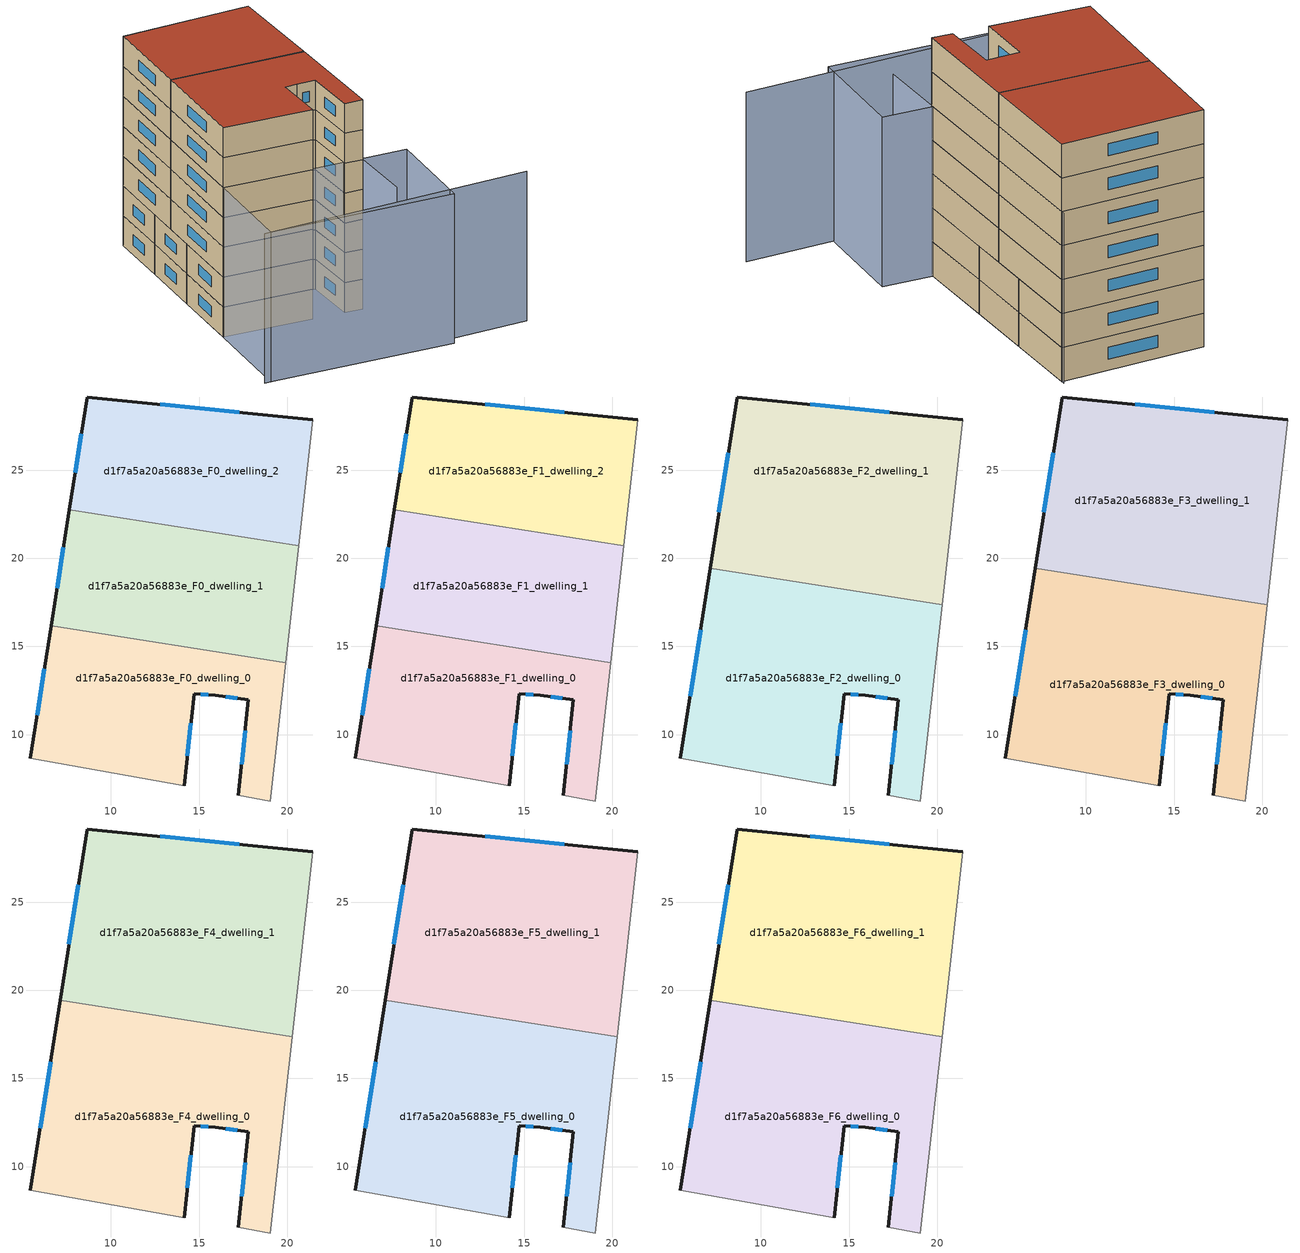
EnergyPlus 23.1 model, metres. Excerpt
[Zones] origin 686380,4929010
d1f7a5a20a56883e_F0_dwelling_0
 floor ground (EU_floor_Construction): 19.91,14.08 19.04,6.23 17.24,6.55 17.8,11.99 15.91,12.22 14.73,12.33 14.16,7.1 5.43,8.67 6.61,16.17 z0
 wall outside (EU_wall_Construction): 6.61,16.17 5.43,8.67 / 14.16,7.1 14.73,12.33 15.91,12.22 17.8,11.99 17.24,6.55 z0:3
 wall adiabatic (EU_wall_Construction): 5.43,8.67 14.16,7.1 / 17.24,6.55 19.04,6.23 19.91,14.08 z0:3
 wall to d1f7a5a20a56883e_F0_dwelling_1 (EU_wall_Construction): 19.91,14.08 6.61,16.17 z0:3
 window (EU_Window_Construction): 6.22,13.73 5.81,11.11 / 17.62,10.22 17.42,8.32 / 16.52,12.15 17.18,12.07 / 15.11,12.3 15.53,12.26 / 14.34,8.8 14.54,10.63 z0.98:2.02
d1f7a5a20a56883e_F0_dwelling_1
 floor ground (EU_floor_Construction): 20.65,20.72 19.91,14.08 6.61,16.17 7.65,22.77 z0
 wall outside (EU_wall_Construction): 7.65,22.77 6.61,16.17 z0:3
 wall to d1f7a5a20a56883e_F0_dwelling_2 (EU_wall_Construction): 20.65,20.72 7.65,22.77 z0:3
 wall adiabatic (EU_wall_Construction): 19.91,14.08 20.65,20.72 z0:3
 window (EU_Window_Construction): 7.31,20.62 6.95,18.32 z0.98:2.02
d1f7a5a20a56883e_F0_dwelling_2
 floor ground (EU_floor_Construction): 21.45,27.88 20.65,20.72 7.65,22.77 8.65,29.16 z0
 wall outside (EU_wall_Construction): 21.45,27.88 8.65,29.16 7.65,22.77 z0:3
 wall adiabatic (EU_wall_Construction): 20.65,20.72 21.45,27.88 z0:3
 window (EU_Window_Construction): 8.32,27.08 7.97,24.85 / 17.29,28.3 12.81,28.74 z0.98:2.02
d1f7a5a20a56883e_F1_dwelling_0
 floor to d1f7a5a20a56883e_F0_dwelling_0 (EU_floor_Construction): 19.91,14.08 19.04,6.23 17.24,6.55 17.8,11.99 15.91,12.22 14.73,12.33 14.16,7.1 5.43,8.67 6.61,16.17 z3
 wall outside (EU_wall_Construction): 6.61,16.17 5.43,8.67 / 14.16,7.1 14.73,12.33 15.91,12.22 17.8,11.99 17.24,6.55 z3:6
 wall adiabatic (EU_wall_Construction): 5.43,8.67 14.16,7.1 / 17.24,6.55 19.04,6.23 19.91,14.08 z3:6
 wall to d1f7a5a20a56883e_F1_dwelling_1 (EU_wall_Construction): 19.91,14.08 6.61,16.17 z3:6
 window (EU_Window_Construction): 6.22,13.73 5.81,11.11 / 17.62,10.22 17.42,8.32 / 16.52,12.15 17.18,12.07 / 15.11,12.3 15.53,12.26 / 14.34,8.8 14.54,10.63 z3.98:5.02
d1f7a5a20a56883e_F1_dwelling_1
 floor to d1f7a5a20a56883e_F0_dwelling_1 (EU_floor_Construction): 20.65,20.72 19.91,14.08 6.61,16.17 7.65,22.77 z3
 wall outside (EU_wall_Construction): 7.65,22.77 6.61,16.17 z3:6
 wall to d1f7a5a20a56883e_F1_dwelling_2 (EU_wall_Construction): 20.65,20.72 7.65,22.77 z3:6
 wall adiabatic (EU_wall_Construction): 19.91,14.08 20.65,20.72 z3:6
 window (EU_Window_Construction): 7.31,20.62 6.95,18.32 z3.98:5.02
d1f7a5a20a56883e_F1_dwelling_2
 floor to d1f7a5a20a56883e_F0_dwelling_2 (EU_floor_Construction): 21.45,27.88 20.65,20.72 7.65,22.77 8.65,29.16 z3
 wall outside (EU_wall_Construction): 21.45,27.88 8.65,29.16 7.65,22.77 z3:6
 wall adiabatic (EU_wall_Construction): 20.65,20.72 21.45,27.88 z3:6
 window (EU_Window_Construction): 8.32,27.08 7.97,24.85 / 17.29,28.3 12.81,28.74 z3.98:5.02
d1f7a5a20a56883e_F2_dwelling_0
 floor to d1f7a5a20a56883e_F1_dwelling_0 (EU_floor_Construction): 19.91,14.08 19.04,6.23 17.24,6.55 17.8,11.99 15.91,12.22 14.73,12.33 14.16,7.1 5.43,8.67 6.61,16.17 z6
 floor to d1f7a5a20a56883e_F1_dwelling_1 (EU_floor_Construction): 20.28,17.38 19.91,14.08 6.61,16.17 7.12,19.45 z6
 wall outside (EU_wall_Construction): 7.12,19.45 5.43,8.67 / 14.16,7.1 14.73,12.33 15.91,12.22 17.8,11.99 17.24,6.55 z6:9
 wall adiabatic (EU_wall_Construction): 5.43,8.67 14.16,7.1 / 17.24,6.55 19.04,6.23 20.28,17.38 z6:9
 wall to d1f7a5a20a56883e_F2_dwelling_1 (EU_wall_Construction): 20.28,17.38 7.12,19.45 z6:9
 window (EU_Window_Construction): 6.57,15.95 5.98,12.18 / 17.62,10.22 17.42,8.32 / 16.52,12.15 17.18,12.07 / 15.11,12.3 15.53,12.26 / 14.34,8.8 14.54,10.63 z6.98:8.02
d1f7a5a20a56883e_F2_dwelling_1
 floor to d1f7a5a20a56883e_F1_dwelling_1 (EU_floor_Construction): 20.65,20.72 20.28,17.38 7.12,19.45 7.65,22.77 z6
 floor to d1f7a5a20a56883e_F1_dwelling_2 (EU_floor_Construction): 21.45,27.88 20.65,20.72 7.65,22.77 8.65,29.16 z6
 wall outside (EU_wall_Construction): 21.45,27.88 8.65,29.16 7.12,19.45 z6:9
 wall adiabatic (EU_wall_Construction): 20.28,17.38 21.45,27.88 z6:9
 window (EU_Window_Construction): 8.15,26 7.62,22.61 / 17.29,28.3 12.81,28.74 z6.98:8.02
d1f7a5a20a56883e_F3_dwelling_0
 floor to d1f7a5a20a56883e_F2_dwelling_0 (EU_floor_Construction): 20.28,17.38 19.04,6.23 17.24,6.55 17.8,11.99 15.91,12.22 14.73,12.33 14.16,7.1 5.43,8.67 7.12,19.45 z9
 wall outside (EU_wall_Construction): 7.12,19.45 5.43,8.67 / 14.16,7.1 14.73,12.33 15.91,12.22 17.8,11.99 17.24,6.55 z9:12
 wall adiabatic (EU_wall_Construction): 5.43,8.67 14.16,7.1 / 17.24,6.55 19.04,6.23 20.28,17.38 z9:12
 wall to d1f7a5a20a56883e_F3_dwelling_1 (EU_wall_Construction): 20.28,17.38 7.12,19.45 z9:12
 window (EU_Window_Construction): 6.57,15.95 5.98,12.18 / 17.62,10.22 17.42,8.32 / 16.52,12.15 17.18,12.07 / 15.11,12.3 15.53,12.26 / 14.34,8.8 14.54,10.63 z9.98:11.02
d1f7a5a20a56883e_F3_dwelling_1
 floor to d1f7a5a20a56883e_F2_dwelling_1 (EU_floor_Construction): 21.45,27.88 20.28,17.38 7.12,19.45 8.65,29.16 z9
 wall outside (EU_wall_Construction): 21.45,27.88 8.65,29.16 7.12,19.45 z9:12
 wall adiabatic (EU_wall_Construction): 20.28,17.38 21.45,27.88 z9:12
 window (EU_Window_Construction): 8.15,26 7.62,22.61 / 17.29,28.3 12.81,28.74 z9.98:11.02
d1f7a5a20a56883e_F4_dwelling_0
 floor to d1f7a5a20a56883e_F3_dwelling_0 (EU_floor_Construction): 20.28,17.38 19.04,6.23 17.24,6.55 17.8,11.99 15.91,12.22 14.73,12.33 14.16,7.1 5.43,8.67 7.12,19.45 z12
 wall outside (EU_wall_Construction): 7.12,19.45 5.43,8.67 / 14.16,7.1 14.73,12.33 15.91,12.22 17.8,11.99 17.24,6.55 z12:15
 wall adiabatic (EU_wall_Construction): 5.43,8.67 14.16,7.1 / 17.24,6.55 19.04,6.23 20.28,17.38 z12:15
 wall to d1f7a5a20a56883e_F4_dwelling_1 (EU_wall_Construction): 20.28,17.38 7.12,19.45 z12:15
 window (EU_Window_Construction): 6.57,15.95 5.98,12.18 / 17.62,10.22 17.42,8.32 / 16.52,12.15 17.18,12.07 / 15.11,12.3 15.53,12.26 / 14.34,8.8 14.54,10.63 z12.98:14.02
d1f7a5a20a56883e_F4_dwelling_1
 floor to d1f7a5a20a56883e_F3_dwelling_1 (EU_floor_Construction): 21.45,27.88 20.28,17.38 7.12,19.45 8.65,29.16 z12
 wall outside (EU_wall_Construction): 21.45,27.88 8.65,29.16 7.12,19.45 z12:15
 wall adiabatic (EU_wall_Construction): 20.28,17.38 21.45,27.88 z12:15
 window (EU_Window_Construction): 8.15,26 7.62,22.61 / 17.29,28.3 12.81,28.74 z12.98:14.02
d1f7a5a20a56883e_F5_dwelling_0
 floor to d1f7a5a20a56883e_F4_dwelling_0 (EU_floor_Construction): 20.28,17.38 19.04,6.23 17.24,6.55 17.8,11.99 15.91,12.22 14.73,12.33 14.16,7.1 5.43,8.67 7.12,19.45 z15
 wall outside (EU_wall_Construction): 7.12,19.45 5.43,8.67 / 14.16,7.1 14.73,12.33 15.91,12.22 17.8,11.99 17.24,6.55 z15:18
 wall adiabatic (EU_wall_Construction): 5.43,8.67 14.16,7.1 / 17.24,6.55 19.04,6.23 20.28,17.38 z15:18
 wall to d1f7a5a20a56883e_F5_dwelling_1 (EU_wall_Construction): 20.28,17.38 7.12,19.45 z15:18
 window (EU_Window_Construction): 6.57,15.95 5.98,12.18 / 17.62,10.22 17.42,8.32 / 16.52,12.15 17.18,12.07 / 15.11,12.3 15.53,12.26 / 14.34,8.8 14.54,10.63 z15.98:17.02
d1f7a5a20a56883e_F5_dwelling_1
 floor to d1f7a5a20a56883e_F4_dwelling_1 (EU_floor_Construction): 21.45,27.88 20.28,17.38 7.12,19.45 8.65,29.16 z15
 wall outside (EU_wall_Construction): 21.45,27.88 8.65,29.16 7.12,19.45 z15:18
 wall adiabatic (EU_wall_Construction): 20.28,17.38 21.45,27.88 z15:18
 window (EU_Window_Construction): 8.15,26 7.62,22.61 / 17.29,28.3 12.81,28.74 z15.98:17.02
d1f7a5a20a56883e_F6_dwelling_0
 floor to d1f7a5a20a56883e_F5_dwelling_0 (EU_floor_Construction): 20.28,17.38 19.04,6.23 17.24,6.55 17.8,11.99 15.91,12.22 14.73,12.33 14.16,7.1 5.43,8.67 7.12,19.45 z18
 wall outside (EU_wall_Construction): 7.12,19.45 5.43,8.67 / 14.16,7.1 14.73,12.33 15.91,12.22 17.8,11.99 17.24,6.55 z18:21
 wall adiabatic (EU_wall_Construction): 5.43,8.67 14.16,7.1 / 17.24,6.55 19.04,6.23 20.28,17.38 z18:21
 wall to d1f7a5a20a56883e_F6_dwelling_1 (EU_wall_Construction): 20.28,17.38 7.12,19.45 z18:21
 window (EU_Window_Construction): 6.57,15.95 5.98,12.18 / 17.62,10.22 17.42,8.32 / 16.52,12.15 17.18,12.07 / 15.11,12.3 15.53,12.26 / 14.34,8.8 14.54,10.63 z18.98:20.02
 roof outside (EU_roof_Construction): 19.04,6.23 20.28,17.38 7.12,19.45 5.43,8.67 14.16,7.1 14.73,12.33 15.91,12.22 17.8,11.99 17.24,6.55 z21
d1f7a5a20a56883e_F6_dwelling_1
 floor to d1f7a5a20a56883e_F5_dwelling_1 (EU_floor_Construction): 21.45,27.88 20.28,17.38 7.12,19.45 8.65,29.16 z18
 wall outside (EU_wall_Construction): 21.45,27.88 8.65,29.16 7.12,19.45 z18:21
 wall adiabatic (EU_wall_Construction): 20.28,17.38 21.45,27.88 z18:21
 window (EU_Window_Construction): 8.15,26 7.62,22.61 / 17.29,28.3 12.81,28.74 z18.98:20.02
 roof outside (EU_roof_Construction): 20.28,17.38 21.45,27.88 8.65,29.16 7.12,19.45 z21
shading: 3.16,-1.17 29.78,-4.15 / 18.33,-0.17 21.48,28.18 / 3.79,-1.24 5.43,8.67 / 5.43,8.67 23.45,5.69 / 23.45,5.69 21.81,-4.22 / 21.81,-4.22 3.79,-1.24 z0:15
[Building]
EU S2 Campaign: North Axis=0; Terrain=City; Solar Distribution=FullExterior
[Site:Location]
Bologna: Latitude=44.5; Longitude=11.25; Time Zone=1; Elevation=37
[SizingPeriod:WeatherFileDays]
AnnualSizingPeriod: Begin Month=1; Begin Day of Month=1; End Month=12; End Day of Month=31; Day of Week for Start Day=Monday; Use Weather File Daylight Saving Period=No; Use Weather File Rain and Snow Indicators=No
[MATERIAL]
EU_InternalMass_Material: Roughness=MediumRough; Thickness=0.1; Conductivity=1; Density=1800; Specific Heat=900; Thermal Absorptance=0.9; Solar Absorptance=0.7; Visible Absorptance=0.7
[MATERIAL:NOMASS] Roughness=MediumRough; Thermal Absorptance=0.9; Solar Absorptance=0.7; Visible Absorptance=0.7
Name | Thermal Resistance
EU_wall_NoMass | 0.905828
EU_roof_NoMass | 0.37593
EU_floor_NoMass | 0.67114
[WINDOWMATERIAL:SIMPLEGLAZINGSYSTEM]
EU_Window_SimpleGlazing: UFactor=4.52486; Solar Heat Gain Coefficient=0.85; Visible Transmittance=0.85
[CONSTRUCTION]
EU_wall_Construction: EU_wall_NoMass
EU_roof_Construction: EU_roof_NoMass
EU_floor_Construction: EU_floor_NoMass
EU_InternalMass_Construction: EU_InternalMass_Material
EU_Window_Construction: EU_Window_SimpleGlazing
[ZONE] Type=1; Multiplier=1; Ceiling Height=autocalculate; Floor Area=autocalculate; Part of Total Floor Area=Yes
Name | Volume
d1f7a5a20a56883e_F0_dwelling_0; d1f7a5a20a56883e_F1_dwelling_0 | 266.811
d1f7a5a20a56883e_F2_dwelling_0; d1f7a5a20a56883e_F3_dwelling_0; d1f7a5a20a56883e_F4_dwelling_0; d1f7a5a20a56883e_F5_dwelling_0; d1f7a5a20a56883e_F6_dwelling_0; d1f7a5a20a56883e_F2_dwelling_1; d1f7a5a20a56883e_F3_dwelling_1; d1f7a5a20a56883e_F4_dwelling_1; d1f7a5a20a56883e_F5_dwelling_1; d1f7a5a20a56883e_F6_dwelling_1 | 400.201
d1f7a5a20a56883e_F0_dwelling_1; d1f7a5a20a56883e_F1_dwelling_1 | 266.777
d1f7a5a20a56883e_F0_dwelling_2; d1f7a5a20a56883e_F1_dwelling_2 | 266.8
[INTERNALMASS] Construction=EU_InternalMass_Construction
Name | Zone or ZoneList | Surface Area
d1f7a5a20a56883e_F0_dwelling_0_EU_InternalMass | d1f7a5a20a56883e_F0_dwelling_0 | 88.937
d1f7a5a20a56883e_F0_dwelling_1_EU_InternalMass | d1f7a5a20a56883e_F0_dwelling_1 | 88.9251
d1f7a5a20a56883e_F0_dwelling_2_EU_InternalMass | d1f7a5a20a56883e_F0_dwelling_2 | 88.9334
d1f7a5a20a56883e_F1_dwelling_0_EU_InternalMass | d1f7a5a20a56883e_F1_dwelling_0 | 88.937
d1f7a5a20a56883e_F1_dwelling_1_EU_InternalMass | d1f7a5a20a56883e_F1_dwelling_1 | 88.9251
d1f7a5a20a56883e_F1_dwelling_2_EU_InternalMass | d1f7a5a20a56883e_F1_dwelling_2 | 88.9334
d1f7a5a20a56883e_F2_dwelling_0_EU_InternalMass | d1f7a5a20a56883e_F2_dwelling_0 | 133.4
d1f7a5a20a56883e_F2_dwelling_1_EU_InternalMass | d1f7a5a20a56883e_F2_dwelling_1 | 133.4
d1f7a5a20a56883e_F3_dwelling_0_EU_InternalMass | d1f7a5a20a56883e_F3_dwelling_0 | 133.4
d1f7a5a20a56883e_F3_dwelling_1_EU_InternalMass | d1f7a5a20a56883e_F3_dwelling_1 | 133.4
d1f7a5a20a56883e_F4_dwelling_0_EU_InternalMass | d1f7a5a20a56883e_F4_dwelling_0 | 133.4
d1f7a5a20a56883e_F4_dwelling_1_EU_InternalMass | d1f7a5a20a56883e_F4_dwelling_1 | 133.4
d1f7a5a20a56883e_F5_dwelling_0_EU_InternalMass | d1f7a5a20a56883e_F5_dwelling_0 | 133.4
d1f7a5a20a56883e_F5_dwelling_1_EU_InternalMass | d1f7a5a20a56883e_F5_dwelling_1 | 133.4
d1f7a5a20a56883e_F6_dwelling_0_EU_InternalMass | d1f7a5a20a56883e_F6_dwelling_0 | 133.4
d1f7a5a20a56883e_F6_dwelling_1_EU_InternalMass | d1f7a5a20a56883e_F6_dwelling_1 | 133.4
[OTHEREQUIPMENT] Fuel Type=Electricity; Design Level Calculation Method=Watts/Area; Power per Zone Floor Area=1; Fraction Latent=0; Fraction Radiant=0; Fraction Lost=0; Carbon Dioxide Generation Rate=0; EndUse Subcategory=EU_Step8_InternalGains
Name | Zone or ZoneList or Space or SpaceList | Schedule
EU_Step8_InternalGain_d1f7a5a20a56883e_F0_dwelling_0_f000 | d1f7a5a20a56883e_F0_dwelling_0 | EU_Step8_GainSchedule_d1f7a5a20a56883e_F0_dwelling_0_f000
EU_Step8_InternalGain_d1f7a5a20a56883e_F0_dwelling_1_f000 | d1f7a5a20a56883e_F0_dwelling_1 | EU_Step8_GainSchedule_d1f7a5a20a56883e_F0_dwelling_1_f000
EU_Step8_InternalGain_d1f7a5a20a56883e_F0_dwelling_2_f000 | d1f7a5a20a56883e_F0_dwelling_2 | EU_Step8_GainSchedule_d1f7a5a20a56883e_F0_dwelling_2_f000
EU_Step8_InternalGain_d1f7a5a20a56883e_F1_dwelling_0_f000 | d1f7a5a20a56883e_F1_dwelling_0 | EU_Step8_GainSchedule_d1f7a5a20a56883e_F1_dwelling_0_f000
EU_Step8_InternalGain_d1f7a5a20a56883e_F1_dwelling_1_f000 | d1f7a5a20a56883e_F1_dwelling_1 | EU_Step8_GainSchedule_d1f7a5a20a56883e_F1_dwelling_1_f000
EU_Step8_InternalGain_d1f7a5a20a56883e_F1_dwelling_2_f000 | d1f7a5a20a56883e_F1_dwelling_2 | EU_Step8_GainSchedule_d1f7a5a20a56883e_F1_dwelling_2_f000
EU_Step8_InternalGain_d1f7a5a20a56883e_F2_dwelling_0_f000 | d1f7a5a20a56883e_F2_dwelling_0 | EU_Step8_GainSchedule_d1f7a5a20a56883e_F2_dwelling_0_f000
EU_Step8_InternalGain_d1f7a5a20a56883e_F2_dwelling_1_f000 | d1f7a5a20a56883e_F2_dwelling_1 | EU_Step8_GainSchedule_d1f7a5a20a56883e_F2_dwelling_1_f000
EU_Step8_InternalGain_d1f7a5a20a56883e_F3_dwelling_0_f000 | d1f7a5a20a56883e_F3_dwelling_0 | EU_Step8_GainSchedule_d1f7a5a20a56883e_F3_dwelling_0_f000
EU_Step8_InternalGain_d1f7a5a20a56883e_F3_dwelling_1_f000 | d1f7a5a20a56883e_F3_dwelling_1 | EU_Step8_GainSchedule_d1f7a5a20a56883e_F3_dwelling_1_f000
EU_Step8_InternalGain_d1f7a5a20a56883e_F4_dwelling_0_f000 | d1f7a5a20a56883e_F4_dwelling_0 | EU_Step8_GainSchedule_d1f7a5a20a56883e_F4_dwelling_0_f000
EU_Step8_InternalGain_d1f7a5a20a56883e_F4_dwelling_1_f000 | d1f7a5a20a56883e_F4_dwelling_1 | EU_Step8_GainSchedule_d1f7a5a20a56883e_F4_dwelling_1_f000
EU_Step8_InternalGain_d1f7a5a20a56883e_F5_dwelling_0_f000 | d1f7a5a20a56883e_F5_dwelling_0 | EU_Step8_GainSchedule_d1f7a5a20a56883e_F5_dwelling_0_f000
EU_Step8_InternalGain_d1f7a5a20a56883e_F5_dwelling_1_f000 | d1f7a5a20a56883e_F5_dwelling_1 | EU_Step8_GainSchedule_d1f7a5a20a56883e_F5_dwelling_1_f000
EU_Step8_InternalGain_d1f7a5a20a56883e_F6_dwelling_0_f000 | d1f7a5a20a56883e_F6_dwelling_0 | EU_Step8_GainSchedule_d1f7a5a20a56883e_F6_dwelling_0_f000
EU_Step8_InternalGain_d1f7a5a20a56883e_F6_dwelling_1_f000 | d1f7a5a20a56883e_F6_dwelling_1 | EU_Step8_GainSchedule_d1f7a5a20a56883e_F6_dwelling_1_f000
[ZONEVENTILATION:DESIGNFLOWRATE] Schedule=EU_AlwaysOn; Design Flow Rate Calculation Method=AirChanges/Hour; Air Changes per Hour=0.73129; Ventilation Type=Natural; Fan Pressure Rise=0; Fan Total Efficiency=1; Constant Term Coefficient=1; Temperature Term Coefficient=0; Velocity Term Coefficient=0; Velocity Squared Term Coefficient=0; Minimum Indoor Temperature=-100; Maximum Indoor Temperature=100; Delta Temperature=-100; Minimum Outdoor Temperature=-100; Maximum Outdoor Temperature=100; Maximum Wind Speed=40
Name | Zone or ZoneList or Space or SpaceList
EU_ConstantAir_d1f7a5a20a56883e_F0_dwelling_0 | d1f7a5a20a56883e_F0_dwelling_0
EU_ConstantAir_d1f7a5a20a56883e_F0_dwelling_1 | d1f7a5a20a56883e_F0_dwelling_1
EU_ConstantAir_d1f7a5a20a56883e_F0_dwelling_2 | d1f7a5a20a56883e_F0_dwelling_2
EU_ConstantAir_d1f7a5a20a56883e_F1_dwelling_0 | d1f7a5a20a56883e_F1_dwelling_0
EU_ConstantAir_d1f7a5a20a56883e_F1_dwelling_1 | d1f7a5a20a56883e_F1_dwelling_1
EU_ConstantAir_d1f7a5a20a56883e_F1_dwelling_2 | d1f7a5a20a56883e_F1_dwelling_2
EU_ConstantAir_d1f7a5a20a56883e_F2_dwelling_0 | d1f7a5a20a56883e_F2_dwelling_0
EU_ConstantAir_d1f7a5a20a56883e_F2_dwelling_1 | d1f7a5a20a56883e_F2_dwelling_1
EU_ConstantAir_d1f7a5a20a56883e_F3_dwelling_0 | d1f7a5a20a56883e_F3_dwelling_0
EU_ConstantAir_d1f7a5a20a56883e_F3_dwelling_1 | d1f7a5a20a56883e_F3_dwelling_1
EU_ConstantAir_d1f7a5a20a56883e_F4_dwelling_0 | d1f7a5a20a56883e_F4_dwelling_0
EU_ConstantAir_d1f7a5a20a56883e_F4_dwelling_1 | d1f7a5a20a56883e_F4_dwelling_1
EU_ConstantAir_d1f7a5a20a56883e_F5_dwelling_0 | d1f7a5a20a56883e_F5_dwelling_0
EU_ConstantAir_d1f7a5a20a56883e_F5_dwelling_1 | d1f7a5a20a56883e_F5_dwelling_1
EU_ConstantAir_d1f7a5a20a56883e_F6_dwelling_0 | d1f7a5a20a56883e_F6_dwelling_0
EU_ConstantAir_d1f7a5a20a56883e_F6_dwelling_1 | d1f7a5a20a56883e_F6_dwelling_1
[HVACTEMPLATE:THERMOSTAT] Constant Heating Setpoint=20; Constant Cooling Setpoint=50
EU_HeatOnly_d1f7a5a20a56883e_F0_dwelling_0; EU_HeatOnly_d1f7a5a20a56883e_F0_dwelling_1; EU_HeatOnly_d1f7a5a20a56883e_F0_dwelling_2; EU_HeatOnly_d1f7a5a20a56883e_F1_dwelling_0; EU_HeatOnly_d1f7a5a20a56883e_F1_dwelling_1; EU_HeatOnly_d1f7a5a20a56883e_F1_dwelling_2; EU_HeatOnly_d1f7a5a20a56883e_F2_dwelling_0; EU_HeatOnly_d1f7a5a20a56883e_F2_dwelling_1; EU_HeatOnly_d1f7a5a20a56883e_F3_dwelling_0; EU_HeatOnly_d1f7a5a20a56883e_F3_dwelling_1; EU_HeatOnly_d1f7a5a20a56883e_F4_dwelling_0; EU_HeatOnly_d1f7a5a20a56883e_F4_dwelling_1; EU_HeatOnly_d1f7a5a20a56883e_F5_dwelling_0; EU_HeatOnly_d1f7a5a20a56883e_F5_dwelling_1; EU_HeatOnly_d1f7a5a20a56883e_F6_dwelling_0; EU_HeatOnly_d1f7a5a20a56883e_F6_dwelling_1
[HVACTEMPLATE:ZONE:IDEALLOADSAIRSYSTEM] System Availability Schedule=EU_AlwaysOn; Maximum Heating Supply Air Temperature=50; Minimum Cooling Supply Air Temperature=13; Maximum Heating Supply Air Humidity Ratio=0.0156; Minimum Cooling Supply Air Humidity Ratio=0.0077; Heating Limit=NoLimit; Cooling Limit=NoLimit; Heating Availability Schedule=EU_AlwaysOn; Cooling Availability Schedule=EU_CoolingOff; Dehumidification Control Type=ConstantSensibleHeatRatio; Cooling Sensible Heat Ratio=0.7; Dehumidification Setpoint=60; Humidification Control Type=None; Humidification Setpoint=30; Outdoor Air Method=None; Outdoor Air Flow Rate per Person=0.00944; Outdoor Air Flow Rate per Zone Floor Area=0; Outdoor Air Flow Rate per Zone=0; Demand Controlled Ventilation Type=None; Outdoor Air Economizer Type=NoEconomizer; Heat Recovery Type=None; Sensible Heat Recovery Effectiveness=0.7; Latent Heat Recovery Effectiveness=0.65
Name | Template Thermostat
d1f7a5a20a56883e_F0_dwelling_0 | EU_HeatOnly_d1f7a5a20a56883e_F0_dwelling_0
d1f7a5a20a56883e_F0_dwelling_1 | EU_HeatOnly_d1f7a5a20a56883e_F0_dwelling_1
d1f7a5a20a56883e_F0_dwelling_2 | EU_HeatOnly_d1f7a5a20a56883e_F0_dwelling_2
d1f7a5a20a56883e_F1_dwelling_0 | EU_HeatOnly_d1f7a5a20a56883e_F1_dwelling_0
d1f7a5a20a56883e_F1_dwelling_1 | EU_HeatOnly_d1f7a5a20a56883e_F1_dwelling_1
d1f7a5a20a56883e_F1_dwelling_2 | EU_HeatOnly_d1f7a5a20a56883e_F1_dwelling_2
d1f7a5a20a56883e_F2_dwelling_0 | EU_HeatOnly_d1f7a5a20a56883e_F2_dwelling_0
d1f7a5a20a56883e_F2_dwelling_1 | EU_HeatOnly_d1f7a5a20a56883e_F2_dwelling_1
d1f7a5a20a56883e_F3_dwelling_0 | EU_HeatOnly_d1f7a5a20a56883e_F3_dwelling_0
d1f7a5a20a56883e_F3_dwelling_1 | EU_HeatOnly_d1f7a5a20a56883e_F3_dwelling_1
d1f7a5a20a56883e_F4_dwelling_0 | EU_HeatOnly_d1f7a5a20a56883e_F4_dwelling_0
d1f7a5a20a56883e_F4_dwelling_1 | EU_HeatOnly_d1f7a5a20a56883e_F4_dwelling_1
d1f7a5a20a56883e_F5_dwelling_0 | EU_HeatOnly_d1f7a5a20a56883e_F5_dwelling_0
d1f7a5a20a56883e_F5_dwelling_1 | EU_HeatOnly_d1f7a5a20a56883e_F5_dwelling_1
d1f7a5a20a56883e_F6_dwelling_0 | EU_HeatOnly_d1f7a5a20a56883e_F6_dwelling_0
d1f7a5a20a56883e_F6_dwelling_1 | EU_HeatOnly_d1f7a5a20a56883e_F6_dwelling_1
[SIZING:ZONE] Zone Cooling Design Supply Air Temperature Input Method=SupplyAirTemperature; Zone Cooling Design Supply Air Temperature=13; Zone Heating Design Supply Air Temperature Input Method=SupplyAirTemperature; Zone Heating Design Supply Air Temperature=50; Zone Cooling Design Supply Air Humidity Ratio=0.008; Zone Heating Design Supply Air Humidity Ratio=0.008; Cooling Design Air Flow Method=DesignDay; Cooling Design Air Flow Rate=0; Cooling Minimum Air Flow per Zone Floor Area=0.000762; Cooling Minimum Air Flow=0; Cooling Minimum Air Flow Fraction=0.2; Heating Design Air Flow Method=DesignDay; Heating Design Air Flow Rate=0; Heating Maximum Air Flow per Zone Floor Area=0.002032; Heating Maximum Air Flow=0.141576; Heating Maximum Air Flow Fraction=0.3; Account for Dedicated Outdoor Air System=No; Dedicated Outdoor Air System Control Strategy=NeutralSupplyAir; Dedicated Outdoor Air Low Setpoint Temperature for Design=autosize; Dedicated Outdoor Air High Setpoint Temperature for Design=autosize; Zone Load Sizing Method=Sensible Load Only No Latent Load; Zone Latent Cooling Design Supply Air Humidity Ratio Input Method=HumidityRatioDifference; Zone Cooling Design Supply Air Humidity Ratio Difference=0.005; Zone Latent Heating Design Supply Air Humidity Ratio Input Method=HumidityRatioDifference; Zone Humidification Design Supply Air Humidity Ratio Difference=0.005
d1f7a5a20a56883e_F0_dwelling_0; d1f7a5a20a56883e_F0_dwelling_1; d1f7a5a20a56883e_F0_dwelling_2; d1f7a5a20a56883e_F1_dwelling_0; d1f7a5a20a56883e_F1_dwelling_1; d1f7a5a20a56883e_F1_dwelling_2; d1f7a5a20a56883e_F2_dwelling_0; d1f7a5a20a56883e_F2_dwelling_1; d1f7a5a20a56883e_F3_dwelling_0; d1f7a5a20a56883e_F3_dwelling_1; d1f7a5a20a56883e_F4_dwelling_0; d1f7a5a20a56883e_F4_dwelling_1; d1f7a5a20a56883e_F5_dwelling_0; d1f7a5a20a56883e_F5_dwelling_1; d1f7a5a20a56883e_F6_dwelling_0; d1f7a5a20a56883e_F6_dwelling_1
[SCHEDULE:CONSTANT]
Name | Hourly Value
EU_AlwaysOn | 1
EU_CoolingOff | 0
[SCHEDULE:FILE] Column Number=1; Rows to Skip at Top=0; Number of Hours of Data=8760; Column Separator=Comma; Interpolate to Timestep=No; Minutes per Item=60; Adjust Schedule for Daylight Savings=Yes
Name | File
EU_Step8_GainSchedule_d1f7a5a20a56883e_F0_dwelling_0_f000 | ../../schedules/d1f7a5a20a56883e/d1f7a5a20a56883e_F0_dwelling_0_f000_gain.csv
EU_Step8_GainSchedule_d1f7a5a20a56883e_F0_dwelling_1_f000 | ../../schedules/d1f7a5a20a56883e/d1f7a5a20a56883e_F0_dwelling_1_f000_gain.csv
EU_Step8_GainSchedule_d1f7a5a20a56883e_F0_dwelling_2_f000 | ../../schedules/d1f7a5a20a56883e/d1f7a5a20a56883e_F0_dwelling_2_f000_gain.csv
EU_Step8_GainSchedule_d1f7a5a20a56883e_F1_dwelling_0_f000 | ../../schedules/d1f7a5a20a56883e/d1f7a5a20a56883e_F1_dwelling_0_f000_gain.csv
EU_Step8_GainSchedule_d1f7a5a20a56883e_F1_dwelling_1_f000 | ../../schedules/d1f7a5a20a56883e/d1f7a5a20a56883e_F1_dwelling_1_f000_gain.csv
EU_Step8_GainSchedule_d1f7a5a20a56883e_F1_dwelling_2_f000 | ../../schedules/d1f7a5a20a56883e/d1f7a5a20a56883e_F1_dwelling_2_f000_gain.csv
EU_Step8_GainSchedule_d1f7a5a20a56883e_F2_dwelling_0_f000 | ../../schedules/d1f7a5a20a56883e/d1f7a5a20a56883e_F2_dwelling_0_f000_gain.csv
EU_Step8_GainSchedule_d1f7a5a20a56883e_F2_dwelling_1_f000 | ../../schedules/d1f7a5a20a56883e/d1f7a5a20a56883e_F2_dwelling_1_f000_gain.csv
EU_Step8_GainSchedule_d1f7a5a20a56883e_F3_dwelling_0_f000 | ../../schedules/d1f7a5a20a56883e/d1f7a5a20a56883e_F3_dwelling_0_f000_gain.csv
EU_Step8_GainSchedule_d1f7a5a20a56883e_F3_dwelling_1_f000 | ../../schedules/d1f7a5a20a56883e/d1f7a5a20a56883e_F3_dwelling_1_f000_gain.csv
EU_Step8_GainSchedule_d1f7a5a20a56883e_F4_dwelling_0_f000 | ../../schedules/d1f7a5a20a56883e/d1f7a5a20a56883e_F4_dwelling_0_f000_gain.csv
EU_Step8_GainSchedule_d1f7a5a20a56883e_F4_dwelling_1_f000 | ../../schedules/d1f7a5a20a56883e/d1f7a5a20a56883e_F4_dwelling_1_f000_gain.csv
EU_Step8_GainSchedule_d1f7a5a20a56883e_F5_dwelling_0_f000 | ../../schedules/d1f7a5a20a56883e/d1f7a5a20a56883e_F5_dwelling_0_f000_gain.csv
EU_Step8_GainSchedule_d1f7a5a20a56883e_F5_dwelling_1_f000 | ../../schedules/d1f7a5a20a56883e/d1f7a5a20a56883e_F5_dwelling_1_f000_gain.csv
EU_Step8_GainSchedule_d1f7a5a20a56883e_F6_dwelling_0_f000 | ../../schedules/d1f7a5a20a56883e/d1f7a5a20a56883e_F6_dwelling_0_f000_gain.csv
EU_Step8_GainSchedule_d1f7a5a20a56883e_F6_dwelling_1_f000 | ../../schedules/d1f7a5a20a56883e/d1f7a5a20a56883e_F6_dwelling_1_f000_gain.csv
